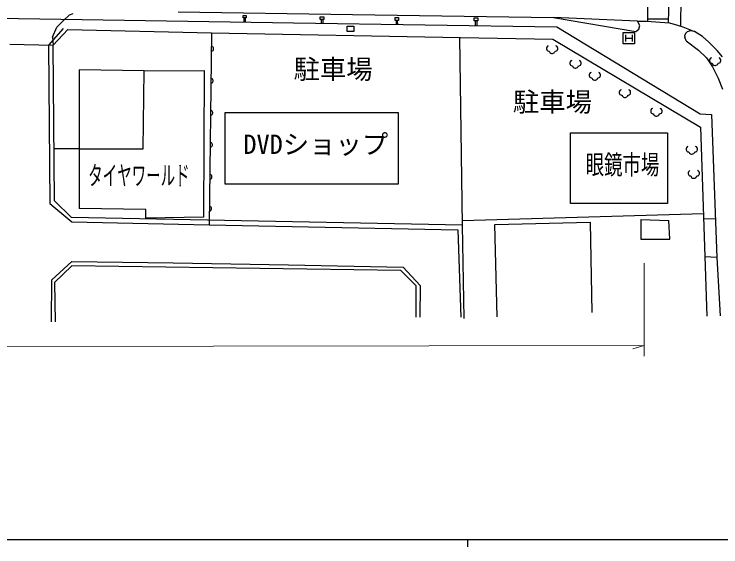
# Model space of a CAD drawing. Units: millimetres, scale not verified. Extents: x 40000 to 680000, y 20000 to 380000.
# Drawn here: x 207790 to 301642, y 204000 to 274790 of the extents above; entities that cross this region are included whole.
import ezdxf
from ezdxf.enums import TextEntityAlignment as Align

# ---------------------------------------------------------------- set-up
doc = ezdxf.new("R2010")
doc.units = ezdxf.units.MM
doc.header["$LTSCALE"] = 1000
for name, color, linetype, lineweight in [('M-BGD', 7, 'Continuous', 25), ('M-BGD-EXST', 7, 'Continuous', 25), ('M-STR-HTXT', 7, 'Continuous', 13), ('M-STR-STRC', 7, 'Continuous', 25), ('M-TTL-BAND', 7, 'Continuous', 25)]:
    doc.layers.add(name, color=color, linetype=linetype, lineweight=lineweight)
doc.styles.add('ＭＳ ゴシック', font='')
doc.styles.get('ＭＳ ゴシック').set_extended_font_data('MS Gothic')

msp = doc.modelspace()

# ---------------------------------------------------------------- linework, layer by layer
at = {"layer": 'M-BGD'}
for p, q in [((294704, 273625), (294964, 290304)), ((296599, 290195), (296272, 273212)), ((291882, 289870), (291877, 273848)), ((199987, 274336), (244896, 273649)), ((238189, 274303), (238189, 274629)), ((238189, 274629), (238608, 274629)), ((238608, 274303), (238189, 274303)), ((238286, 274303), (238285, 273750)), ((238450, 274303), (238449, 273747)), ((238608, 274629), (238608, 274303)), ((248435, 274073), (248435, 274422)), ((248435, 274422), (248930, 274422)), ((248930, 274073), (248435, 274073)), ((248584, 274073), (248583, 273590)), ((248789, 274073), (248769, 273587)), ((248930, 274422), (248930, 274073)), ((258398, 273954), (258398, 274350)), ((258398, 274350), (258840, 274350)), ((258840, 274350), (258840, 273954)), ((268866, 273913), (268866, 274285)), ((268866, 274285), (269377, 274285)), ((269377, 274285), (269377, 273913)), ((279432, 274336), (290350, 272493)), ((291878, 274167), (294713, 274186)), ((244896, 273649), (279841, 273094)), ((252006, 272494), (252006, 273192)), ((252006, 273192), (252890, 273192)), ((252890, 273192), (252890, 272494)), ((258840, 273954), (258398, 273954)), ((258528, 273954), (258529, 273432)), ((258677, 273954), (258696, 273429)), ((269377, 273913), (268866, 273913)), ((269020, 273913), (269018, 273266)), ((269223, 273913), (269256, 273262)), ((290861, 273288), (290577, 273856)), ((290747, 272777), (290861, 273288)), ((214291, 272878), (212360, 270663)), ((212959, 270663), (214907, 272757)), ((214907, 272757), (233989, 272306)), ((234012, 272306), (233684, 246786)), ((233989, 272306), (267064, 271688)), ((252890, 272494), (252006, 272494)), ((279841, 273094), (298878, 261551)), ((290350, 272493), (290747, 272777)), ((296974, 272249), (296825, 271952)), ((297160, 272436), (296974, 272249)), ((297551, 272566), (297160, 272436)), ((298120, 272478), (297551, 272566)), ((299190, 271803), (298120, 272478)), ((267338, 246762), (266995, 271689)), ((267064, 271688), (279315, 271470)), ((279315, 271470), (298954, 259769)), ((296825, 271952), (296844, 271710)), ((297036, 271234), (296844, 271710)), ((297036, 271234), (298672, 270007)), ((300051, 271059), (299190, 271803)), ((207208, 270815), (212959, 270663)), ((212360, 270663), (212526, 249626)), ((213137, 249999), (212959, 270663)), ((234073, 270500), (233989, 270529)), ((234143, 270457), (234073, 270500)), ((234212, 270386), (234143, 270457)), ((234253, 270316), (234212, 270386)), ((234280, 270232), (234253, 270316)), ((278512, 270417), (278482, 270297)), ((278482, 270297), (278482, 270177)), ((278602, 270537), (278512, 270417)), ((278722, 270597), (278602, 270537)), ((279862, 270537), (279742, 270597)), ((279952, 270417), (279862, 270537)), ((279982, 270297), (279952, 270417)), ((279982, 270177), (279982, 270297)), ((301168, 269942), (300051, 271059)), ((233980, 269829), (234065, 269856)), ((234065, 269856), (234135, 269897)), ((234135, 269897), (234206, 269966)), ((234206, 269966), (234249, 270036)), ((234249, 270036), (234278, 270120)), ((234278, 270120), (234280, 270232)), ((278482, 270177), (278512, 270057)), ((278512, 270057), (278572, 269967)), ((278572, 269967), (278662, 269907)), ((278662, 269907), (278782, 269877)), ((278782, 269877), (278842, 269877)), ((278842, 269877), (278872, 269787)), ((278872, 269787), (278932, 269697)), ((278932, 269697), (279052, 269607)), ((279052, 269607), (279172, 269577)), ((279172, 269577), (279292, 269577)), ((279292, 269577), (279382, 269607)), ((279382, 269607), (279502, 269667)), ((279502, 269667), (279562, 269727)), ((279562, 269727), (279592, 269787)), ((279592, 269787), (279622, 269877)), ((279622, 269877), (279682, 269877)), ((279682, 269877), (279802, 269907)), ((279802, 269907), (279892, 269967)), ((279892, 269967), (279952, 270057)), ((279952, 270057), (279982, 270177)), ((298672, 270007), (299717, 268962)), ((301842, 269105), (301168, 269942)), ((281619, 268464), (281589, 268344)), ((281709, 268584), (281619, 268464)), ((281829, 268644), (281709, 268584)), ((282969, 268584), (282849, 268644)), ((283059, 268464), (282969, 268584)), ((283089, 268344), (283059, 268464)), ((299717, 268962), (300535, 267781)), ((300167, 268819), (300137, 268699)), ((300137, 268699), (300137, 268579)), ((300137, 268579), (300167, 268459)), ((300257, 268939), (300167, 268819)), ((300167, 268459), (300227, 268369)), ((300377, 268999), (300257, 268939)), ((301517, 268939), (301397, 268999)), ((301607, 268819), (301517, 268939)), ((301547, 268369), (301607, 268459)), ((301637, 268699), (301607, 268819)), ((301607, 268459), (301637, 268579)), ((301637, 268579), (301637, 268699)), ((281589, 268344), (281589, 268224)), ((281589, 268224), (281619, 268104)), ((281619, 268104), (281679, 268014)), ((281679, 268014), (281769, 267954)), ((281769, 267954), (281889, 267924)), ((281889, 267924), (281949, 267924)), ((281949, 267924), (281979, 267834)), ((281979, 267834), (282039, 267744)), ((282039, 267744), (282159, 267654)), ((282159, 267654), (282279, 267624)), ((282279, 267624), (282399, 267624)), ((282399, 267624), (282489, 267654)), ((282489, 267654), (282609, 267714)), ((282609, 267714), (282669, 267774)), ((282669, 267774), (282699, 267834)), ((282699, 267834), (282729, 267924)), ((282729, 267924), (282789, 267924)), ((282789, 267924), (282909, 267954)), ((282909, 267954), (282999, 268014)), ((282999, 268014), (283059, 268104)), ((283059, 268104), (283089, 268224)), ((283089, 268224), (283089, 268344)), ((300227, 268369), (300317, 268309)), ((300317, 268309), (300437, 268279)), ((300437, 268279), (300497, 268279)), ((300497, 268279), (300527, 268189)), ((300527, 268189), (300587, 268099)), ((300535, 267781), (301262, 266281)), ((300587, 268099), (300707, 268009)), ((300707, 268009), (300827, 267979)), ((300827, 267979), (300947, 267979)), ((300947, 267979), (301037, 268009)), ((301037, 268009), (301157, 268069)), ((301157, 268069), (301217, 268129)), ((301217, 268129), (301247, 268189)), ((301247, 268189), (301277, 268279)), ((301277, 268279), (301337, 268279)), ((301337, 268279), (301457, 268309)), ((301457, 268309), (301547, 268369)), ((225060, 267237), (216427, 267407)), ((216427, 267407), (216427, 256899)), ((224947, 256899), (225060, 267237)), ((225060, 267237), (233012, 267294)), ((233012, 267294), (232955, 247812)), ((284192, 266867), (284162, 266747)), ((284162, 266747), (284162, 266627)), ((284162, 266627), (284192, 266507)), ((284282, 266987), (284192, 266867)), ((284402, 267047), (284282, 266987)), ((285542, 266987), (285422, 267047)), ((285632, 266867), (285542, 266987)), ((285662, 266747), (285632, 266867)), ((285632, 266507), (285662, 266627)), ((285662, 266627), (285662, 266747)), ((233926, 265576), (234010, 265603)), ((234018, 266247), (233935, 266276)), ((234010, 265603), (234081, 265644)), ((234088, 266204), (234018, 266247)), ((234081, 265644), (234152, 265713)), ((234157, 266133), (234088, 266204)), ((234152, 265713), (234194, 265783)), ((234198, 266063), (234157, 266133)), ((234194, 265783), (234224, 265866)), ((234225, 265978), (234198, 266063)), ((234224, 265866), (234225, 265978)), ((284192, 266507), (284252, 266417)), ((284252, 266417), (284342, 266357)), ((284342, 266357), (284462, 266327)), ((284462, 266327), (284522, 266327)), ((284522, 266327), (284552, 266237)), ((284552, 266237), (284612, 266147)), ((284612, 266147), (284732, 266057)), ((284732, 266057), (284852, 266027)), ((284852, 266027), (284972, 266027)), ((284972, 266027), (285062, 266057)), ((285062, 266057), (285182, 266117)), ((285182, 266117), (285242, 266177)), ((285242, 266177), (285272, 266237)), ((285272, 266237), (285302, 266327)), ((285302, 266327), (285362, 266327)), ((285362, 266327), (285482, 266357)), ((285482, 266357), (285572, 266417)), ((285572, 266417), (285632, 266507)), ((301262, 266281), (301853, 264827)), ((288276, 264680), (288186, 264560)), ((288396, 264740), (288276, 264680)), ((289536, 264680), (289416, 264740)), ((289626, 264560), (289536, 264680)), ((288186, 264560), (288156, 264440)), ((288156, 264440), (288156, 264320)), ((288156, 264320), (288186, 264200)), ((288186, 264200), (288246, 264110)), ((288246, 264110), (288336, 264050)), ((288336, 264050), (288456, 264020)), ((288456, 264020), (288516, 264020)), ((288516, 264020), (288546, 263930)), ((288546, 263930), (288606, 263840)), ((288606, 263840), (288726, 263750)), ((288726, 263750), (288846, 263720)), ((288966, 263720), (289056, 263750)), ((289056, 263750), (289176, 263810)), ((289176, 263810), (289236, 263870)), ((289236, 263870), (289266, 263930)), ((289266, 263930), (289296, 264020)), ((289296, 264020), (289356, 264020)), ((289356, 264020), (289476, 264050)), ((289476, 264050), (289566, 264110)), ((289566, 264110), (289626, 264200)), ((289656, 264440), (289626, 264560)), ((289626, 264200), (289656, 264320)), ((289656, 264320), (289656, 264440)), ((288846, 263720), (288966, 263720)), ((233964, 261994), (233880, 262023)), ((234033, 261951), (233964, 261994)), ((234102, 261880), (234033, 261951)), ((234143, 261809), (234102, 261880)), ((292357, 262075), (292327, 261955)), ((292327, 261955), (292327, 261835)), ((292447, 262195), (292357, 262075)), ((292567, 262255), (292447, 262195)), ((293707, 262195), (293587, 262255)), ((293797, 262075), (293707, 262195)), ((293827, 261955), (293797, 262075)), ((293827, 261835), (293827, 261955)), ((233871, 261323), (233955, 261350)), ((233955, 261350), (234026, 261391)), ((234026, 261391), (234097, 261460)), ((234097, 261460), (234140, 261529)), ((234140, 261529), (234169, 261613)), ((234170, 261725), (234143, 261809)), ((234169, 261613), (234170, 261725)), ((235820, 261717), (258784, 261717)), ((235820, 252193), (235820, 261717)), ((258784, 261717), (258784, 252193)), ((292327, 261835), (292357, 261715)), ((292357, 261715), (292417, 261625)), ((292417, 261625), (292507, 261565)), ((292507, 261565), (292627, 261535)), ((292627, 261535), (292687, 261535)), ((292687, 261535), (292717, 261445)), ((292717, 261445), (292777, 261355)), ((292777, 261355), (292897, 261265)), ((292897, 261265), (293017, 261235)), ((293017, 261235), (293137, 261235)), ((293137, 261235), (293227, 261265)), ((293227, 261265), (293347, 261325)), ((293347, 261325), (293407, 261385)), ((293407, 261385), (293437, 261445)), ((293437, 261445), (293467, 261535)), ((293467, 261535), (293527, 261535)), ((293527, 261535), (293647, 261565)), ((293647, 261565), (293737, 261625)), ((293737, 261625), (293797, 261715)), ((293797, 261715), (293827, 261835)), ((298878, 261551), (300412, 261437)), ((300412, 261437), (301107, 242461)), ((298954, 259769), (299786, 234640)), ((281661, 249629), (281661, 259027)), ((281661, 259027), (294564, 259027)), ((294564, 259027), (294564, 249629)), ((233909, 257740), (233825, 257769)), ((233978, 257697), (233909, 257740)), ((233971, 257137), (234042, 257206)), ((234047, 257626), (233978, 257697)), ((234042, 257206), (234085, 257276)), ((234089, 257556), (234047, 257626)), ((234085, 257276), (234114, 257359)), ((234116, 257471), (234089, 257556)), ((234114, 257359), (234116, 257471)), ((297271, 257196), (297151, 257136)), ((298411, 257136), (298291, 257196)), ((216427, 256899), (213059, 256898)), ((216427, 256899), (224947, 256899)), ((216427, 256899), (216427, 248948)), ((233816, 257069), (233901, 257096)), ((233901, 257096), (233971, 257137)), ((297061, 257016), (297031, 256896)), ((297031, 256896), (297031, 256776)), ((297031, 256776), (297061, 256656)), ((297151, 257136), (297061, 257016)), ((297061, 256656), (297121, 256566)), ((297121, 256566), (297211, 256506)), ((297211, 256506), (297331, 256476)), ((297331, 256476), (297391, 256476)), ((297391, 256476), (297421, 256386)), ((297421, 256386), (297481, 256296)), ((297481, 256296), (297601, 256206)), ((297931, 256206), (298051, 256266)), ((298051, 256266), (298111, 256326)), ((298111, 256326), (298141, 256386)), ((298141, 256386), (298171, 256476)), ((298171, 256476), (298231, 256476)), ((298231, 256476), (298351, 256506)), ((298351, 256506), (298441, 256566)), ((298501, 257016), (298411, 257136)), ((298441, 256566), (298501, 256656)), ((298531, 256896), (298501, 257016)), ((298501, 256656), (298531, 256776)), ((298531, 256776), (298531, 256896)), ((297601, 256206), (297721, 256176)), ((297721, 256176), (297841, 256176)), ((297841, 256176), (297931, 256206)), ((233854, 253487), (233771, 253516)), ((233924, 253444), (233854, 253487)), ((233993, 253373), (233924, 253444)), ((297327, 253821), (297297, 253701)), ((297297, 253701), (297297, 253581)), ((297297, 253581), (297327, 253461)), ((297417, 253941), (297327, 253821)), ((297327, 253461), (297387, 253371)), ((297537, 254001), (297417, 253941)), ((298677, 253941), (298557, 254001)), ((298767, 253821), (298677, 253941)), ((298707, 253371), (298767, 253461)), ((298797, 253701), (298767, 253821)), ((298767, 253461), (298797, 253581)), ((298797, 253581), (298797, 253701)), ((233762, 252816), (233846, 252843)), ((233846, 252843), (233916, 252884)), ((233916, 252884), (233987, 252953)), ((233987, 252953), (234030, 253022)), ((234034, 253302), (233993, 253373)), ((234030, 253022), (234059, 253106)), ((234061, 253218), (234034, 253302)), ((234059, 253106), (234061, 253218)), ((297387, 253371), (297477, 253311)), ((297477, 253311), (297597, 253281)), ((297597, 253281), (297657, 253281)), ((297657, 253281), (297687, 253191)), ((297687, 253191), (297747, 253101)), ((297747, 253101), (297867, 253011)), ((297867, 253011), (297987, 252981)), ((297987, 252981), (298107, 252981)), ((298107, 252981), (298197, 253011)), ((298197, 253011), (298317, 253071)), ((298317, 253071), (298377, 253131)), ((298377, 253131), (298407, 253191)), ((298407, 253191), (298437, 253281)), ((298437, 253281), (298497, 253281)), ((298497, 253281), (298617, 253311)), ((298617, 253311), (298707, 253371)), ((258784, 252193), (235820, 252193)), ((215409, 247784), (213137, 249999)), ((212526, 249626), (215437, 247212)), ((225287, 248834), (216427, 248948)), ((225287, 247698), (225287, 248834)), ((233799, 249233), (233716, 249262)), ((233869, 249190), (233799, 249233)), ((233938, 249120), (233869, 249190)), ((233933, 248700), (233976, 248769)), ((233979, 249049), (233938, 249120)), ((233976, 248769), (234005, 248853)), ((234006, 248965), (233979, 249049)), ((234005, 248853), (234006, 248965)), ((294564, 249629), (281661, 249629)), ((267338, 246762), (215409, 247784)), ((232955, 247812), (225287, 247698)), ((233707, 248563), (233791, 248589)), ((233791, 248589), (233862, 248631)), ((233862, 248631), (233933, 248700)), ((267330, 247384), (299333, 248313)), ((215437, 247212), (233684, 246786)), ((271637, 246855), (284275, 247139)), ((271921, 234572), (271637, 246855)), ((284275, 247139), (284488, 235140)), ((291020, 247494), (294712, 247352)), ((291020, 247494), (291020, 244867)), ((294854, 244867), (294712, 247352)), ((299355, 247639), (300919, 247597)), ((233684, 246786), (266699, 246123)), ((266699, 246123), (267123, 234527)), ((267551, 234337), (267338, 246762)), ((291020, 244867), (294854, 244867)), ((299522, 242595), (301106, 242506)), ((301107, 242461), (301527, 234681)), ((212785, 239470), (215438, 241905)), ((215457, 241342), (213150, 239123)), ((215438, 241905), (228906, 241723)), ((259122, 240721), (215457, 241342)), ((228906, 241723), (244225, 241468)), ((244225, 241468), (259436, 241168)), ((261163, 238680), (259122, 240721)), ((259436, 241168), (261708, 238726)), ((212748, 233908), (212785, 239470)), ((213150, 239123), (213239, 233887)), ((261163, 234508), (261163, 238680)), ((261708, 238726), (261651, 234523))]:
    msp.add_line(p, q, dxfattribs=at)
at = {"layer": 'M-BGD-EXST'}
for p, q in [((288663, 270844), (288663, 272344)), ((288663, 272344), (290163, 272344)), ((290163, 272344), (290163, 270844)), ((288963, 272044), (288963, 271144)), ((288963, 271594), (289863, 271594)), ((289863, 272044), (289863, 271144)), ((290163, 270844), (288663, 270844))]:
    msp.add_line(p, q, dxfattribs=at)
at = {"layer": 'M-STR-HTXT'}
for p, q in [((291470, 241713), (291443, 229354)), ((67937, 230401), (291446, 230745)), ((291446, 230745), (289947, 230323))]:
    msp.add_line(p, q, dxfattribs=at)
at = {"layer": 'M-STR-STRC'}
for p, q in [((229590, 275089), (252743, 274726)), ((214255, 273839), (215163, 274691)), ((215163, 274691), (215618, 274859)), ((252743, 274726), (279432, 274336)), ((290577, 273856), (279432, 274336)), ((213459, 273044), (214255, 273839)), ((290577, 273856), (291770, 273856)), ((291770, 273856), (294802, 273618)), ((294802, 273618), (295867, 273334)), ((295867, 273334), (296577, 273121)), ((296577, 273121), (298120, 272478)), ((212891, 271738), (213459, 273044)), ((212891, 271738), (212959, 270663))]:
    msp.add_line(p, q, dxfattribs=at)
at = {"layer": 'M-TTL-BAND'}
for p, q in [((40000, 205000), (579000, 205000)), ((268000, 205000), (268000, 204000))]:
    msp.add_line(p, q, dxfattribs=at)

# ---------------------------------------------------------------- texts
at = {"layer": 'M-BGD', "style": 'ＭＳ ゴシック'}
for s, p in [('駐車場', (244903, 265417)), ('駐車場', (274022, 261070)), ('DVDショップ', (238235, 255447))]:
    msp.add_text(s, height=2566, dxfattribs=at).set_placement(p, align=Align.BOTTOM_LEFT)
for s, width, p in [('眼鏡市場', 0.7, (283680, 252734)), ('タイヤワールド', 0.55, (217621, 251301))]:
    msp.add_text(s, height=2566, dxfattribs=dict(at, width=width)).set_placement(p, align=Align.BOTTOM_LEFT)

doc.saveas('drawing.dxf')
